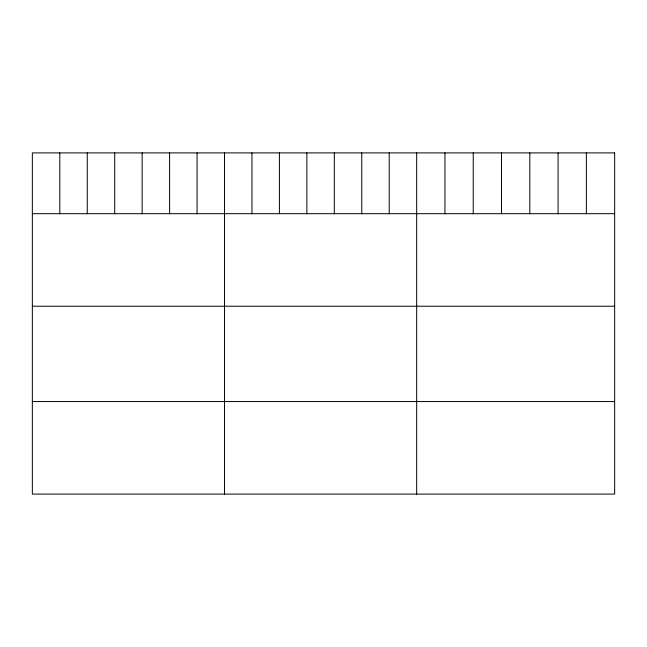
<?xml version="1.0" encoding="UTF-8"?>
<svg xmlns="http://www.w3.org/2000/svg" width="647" height="647" viewBox="0 0 647 647"><rect width="100%" height="100%" fill="white"/><g stroke="black" fill="none" stroke-linecap="round" stroke-linejoin="round"><path stroke-width="0.97" d="M32.35 213.688L614.65 213.688M32.35 306.225L614.65 306.225M32.35 401.561L614.65 401.561M586.368 152.902L586.368 213.688M558.086 152.902L558.086 213.688M529.804 152.902L529.804 213.688M501.514 152.902L501.514 213.688M473.232 152.902L473.232 213.688M444.95 152.902L444.95 213.688M416.668 152.902L416.668 494.098M389.219 152.902L389.219 213.688M361.762 152.902L361.762 213.688M334.313 152.902L334.313 213.688M306.864 152.902L306.864 213.688M279.415 152.902L279.415 213.688M251.958 152.902L251.958 213.688M224.509 152.902L224.509 494.098M197.06 152.902L197.06 213.688M169.603 152.902L169.603 213.688M142.154 152.902L142.154 213.688M114.705 152.902L114.705 213.688M87.256 152.902L87.256 213.688M59.799 152.902L59.799 213.688M614.65 152.902L32.35 152.902L32.35 494.098L614.65 494.098L614.65 152.902"/></g></svg>
